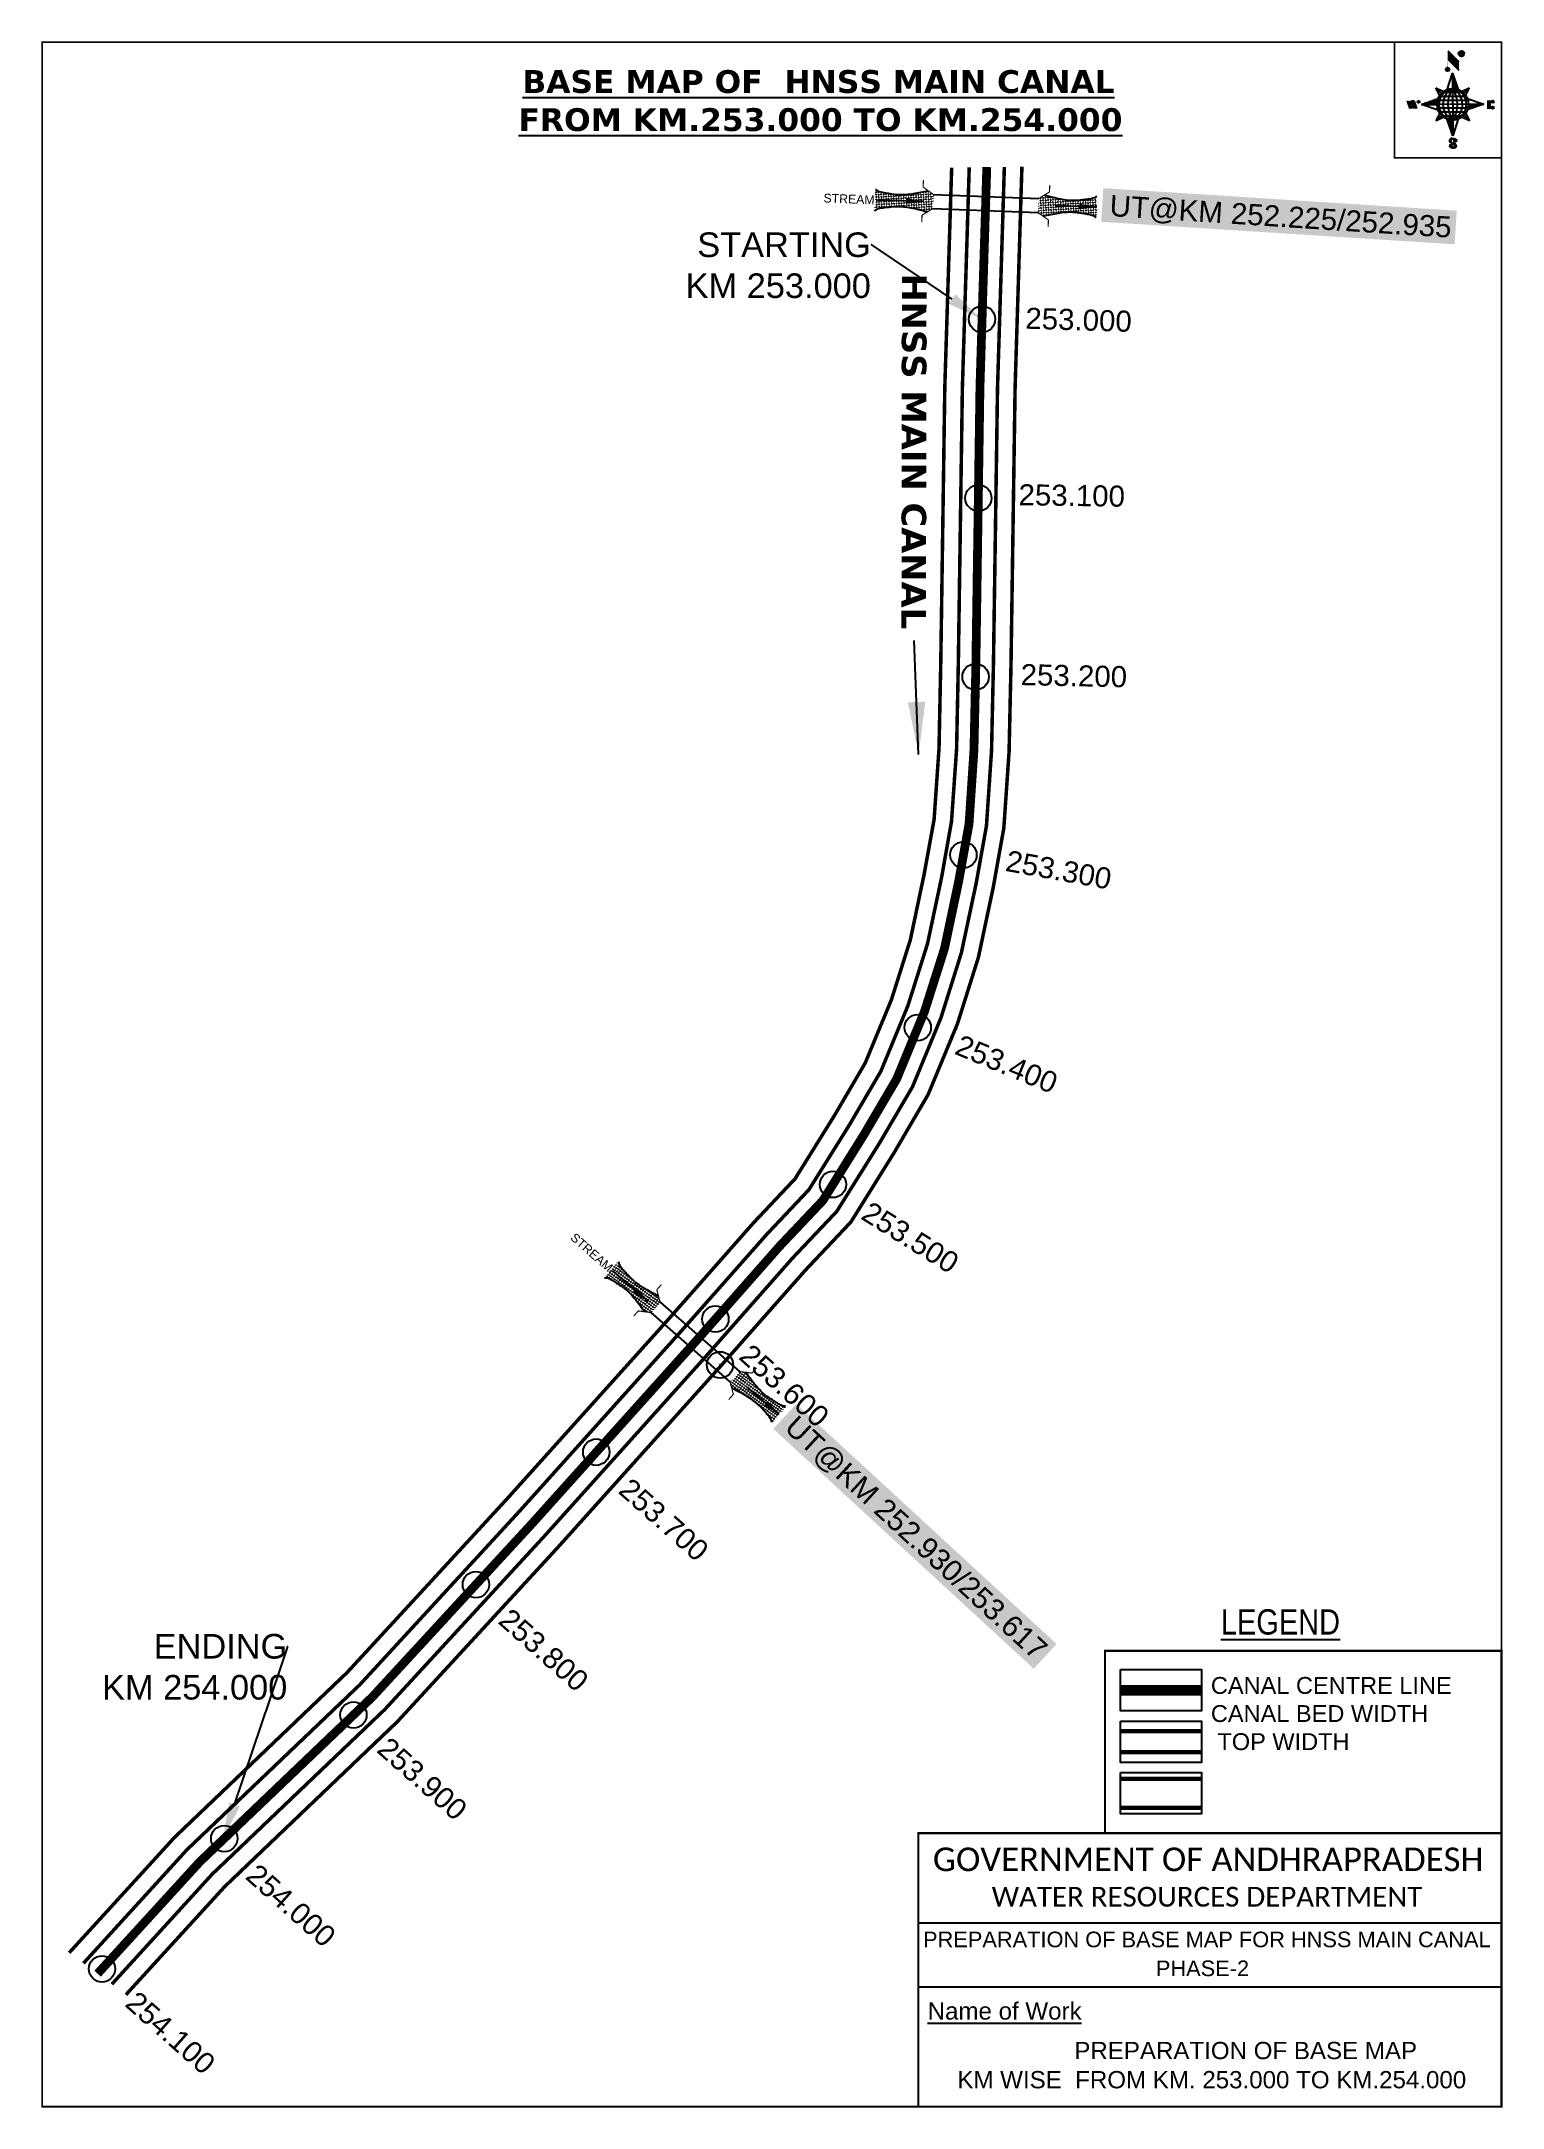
# Model space of a CAD drawing. Header units: inches. Extents: x 757375 to 758207, y 1612501 to 1613677.
import ezdxf
from ezdxf import colors
from ezdxf.entities.mleader import LeaderData, LeaderLine
from ezdxf.enums import TextEntityAlignment as Align
from ezdxf.math import Vec2, Vec3

# ---------------------------------------------------------------- set-up
doc = ezdxf.new("R2010")
doc.units = ezdxf.units.IN
doc.header["$LTSCALE"] = 15
doc.header["$MEASUREMENT"] = 0
doc.header["$PDMODE"] = 32
doc.header["$PDSIZE"] = 15
doc.linetypes.add('HIDDEN2', pattern=[0.1875, 0.125, -0.0625])
for name, color, linetype in [('AQUADUCT', 1, 'Continuous'), ('bord', 1, 'Continuous'), ('CANAL1', 7, 'Continuous'), ('CSMark', 72, 'Continuous'), ('DCBMS', 232, 'Continuous'), ('PAGE', 7, 'Continuous'), ('STRUCTURE', 5, 'Continuous'), ('TEXT', 6, 'Continuous')]:
    doc.layers.add(name, color=color, linetype=linetype)
doc.styles.add('ARIALN', font='ARIALN.TTF')
doc.styles.get("Standard").update_dxf_attribs({"font": 'arial.ttf'})
doc.dimstyles.get("Standard").update_dxf_attribs({"dimtxt": 20, "dimasz": 0.18, "dimexe": 0.18, "dimexo": 0.0625, "dimgap": 0.09, "dimtad": 0, "dimtih": 1, "dimtoh": 1, "dimdec": 4, "dimzin": 0, "dimdsep": 46, "dimtxsty": 'Standard', "dimcen": 0.09, "dimadec": 0, "dimazin": 0, "dimtfac": 1, "dimtdec": 4, "dimtofl": 0, "dimtmove": 0, "dimatfit": 3, "dimfxl": 1, "dimtolj": 1, "dimtzin": 0, "dimarcsym": 0})
pattern_1 = [(267.297113149, (-8720374.938, 50637915.138), (10.5367255337, -0.497431438), [])]
pattern_2 = [(357.297113149, (-8720374.938, 50637915.138), (0.497431438, 10.5367255337), [])]

# ---------------------------------------------------------------- blocks, each defined once
blk = doc.blocks.new('*X26')
at = {"color": 0, "linetype": 'Continuous'}
for p, q in [((6321.6, 240.5), (6322.3, 241.2)), ((6321.6, 240.3), (6322.3, 241)), ((6321.6, 240.1), (6322.3, 240.8)), ((6321.6, 239.9), (6322.4, 240.7)), ((6321.6, 239.8), (6322.4, 240.6)), ((6321.6, 239.6), (6322.5, 240.5)), ((6321.6, 239.4), (6322.5, 240.3)), ((6321.6, 239.2), (6322.6, 240.2)), ((6321.7, 239.1), (6322.6, 240.1)), ((6321.8, 240.8), (6322.4, 241.4)), ((6321.8, 239), (6322.7, 240)), ((6321.8, 239), (6322.8, 239.9)), ((6321.9, 238.9), (6322.9, 239.8)), ((6322, 238.8), (6323, 239.7)), ((6322.1, 241.3), (6322.4, 241.6)), ((6322.1, 238.7), (6323.1, 239.6)), ((6322.2, 238.6), (6323.1, 239.6)), ((6322.3, 238.5), (6323.2, 239.5)), ((6322.4, 238.5), (6323.3, 239.4)), ((6322.5, 238.4), (6323.4, 239.3)), ((6322.7, 238.4), (6323.6, 239.3)), ((6322.8, 238.3), (6323.7, 239.2)), ((6322.9, 238.3), (6323.8, 239.1)), ((6323.1, 238.2), (6323.9, 239.1)), ((6323.2, 238.2), (6324, 239)), ((6323.3, 238.2), (6324.2, 239)), ((6323.5, 238.1), (6324.3, 238.9)), ((6323.7, 238.1), (6324.4, 238.9)), ((6323.8, 238.1), (6324.6, 238.8)), ((6324.1, 238.2), (6324.7, 238.8)), ((6324.3, 238.3), (6324.9, 238.8)), ((6324.6, 238.3), (6325.1, 238.8)), ((6324.8, 238.4), (6325.2, 238.8)), ((6325.1, 238.5), (6325.4, 238.8)), ((6325.4, 238.6), (6325.6, 238.8))]:
    blk.add_line(p, q, dxfattribs=at)
blk = doc.blocks.new('*X25')
at = {"color": 0, "linetype": 'Continuous'}
for p, q in [((6324.4, 240.3), (6324.5, 240.4)), ((6324.6, 240.3), (6324.8, 240.5)), ((6324.7, 240.2), (6325, 240.5)), ((6324.8, 240.2), (6325.2, 240.6)), ((6325, 240.1), (6325.5, 240.6)), ((6325.1, 240.1), (6325.6, 240.6)), ((6325.2, 240), (6325.8, 240.6)), ((6325.3, 240), (6326, 240.6)), ((6325.4, 239.9), (6326.1, 240.6)), ((6325.5, 239.8), (6326.2, 240.5)), ((6325.6, 239.8), (6326.3, 240.5)), ((6325.7, 239.7), (6326.5, 240.4)), ((6325.9, 239.6), (6326.6, 240.3)), ((6326, 239.5), (6326.7, 240.3)), ((6326, 239.4), (6326.8, 240.2)), ((6326.1, 239.3), (6327, 240.2)), ((6326.2, 239.3), (6327.1, 240.1)), ((6326.3, 239.2), (6327.1, 240)), ((6326.4, 239.1), (6327.2, 239.9)), ((6326.5, 239), (6327.3, 239.8)), ((6326.5, 238.9), (6327.4, 239.7)), ((6326.6, 238.8), (6327.5, 239.6)), ((6326.7, 238.7), (6327.5, 239.5)), ((6326.8, 238.6), (6327.6, 239.4)), ((6326.8, 238.5), (6327.7, 239.3)), ((6326.8, 236.5), (6327.4, 237)), ((6326.9, 238.3), (6327.8, 239.2)), ((6326.9, 238.2), (6327.9, 239.1)), ((6326.9, 236.8), (6327.6, 237.4)), ((6327, 238.1), (6327.8, 239)), ((6327, 237.9), (6327.8, 238.8)), ((6327, 237.8), (6327.8, 238.6)), ((6327, 237.6), (6327.8, 238.4)), ((6327, 237.4), (6327.8, 238.2)), ((6327, 237.3), (6327.8, 238)), ((6327, 237.1), (6327.8, 237.9))]:
    blk.add_line(p, q, dxfattribs=at)
blk = doc.blocks.new('H')
at = {"layer": 'bord', "extrusion": (0.000427885, 0.004792, 0.999988)}
h = blk.add_hatch(dxfattribs=at)
h.set_pattern_fill('LINE', color=8, scale=84.387686, angle=-2.7029, style=0)
h.set_pattern_definition(pattern_2)
h.paths.add_polyline_path([(-492, 786, -0.090992), (-448, 775), (-486, 912)])
h = blk.add_hatch(dxfattribs=at)
h.set_pattern_fill('LINE', color=8, scale=84.387686, angle=-92.7029, style=0)
h.set_pattern_definition(pattern_1)
h.paths.add_polyline_path([(-625, 665, -0.090992), (-615, 710), (-751, 671)])
h = blk.add_hatch(dxfattribs=at)
h.set_pattern_fill('LINE', color=8, scale=84.387686, angle=-2.7029, style=0)
h.set_pattern_definition(pattern_2)
h.paths.add_polyline_path([(-504, 533, -0.090992), (-549, 543), (-510, 406)])
h = blk.add_hatch(dxfattribs=at)
h.set_pattern_fill('LINE', color=8, scale=84.387686, angle=-92.7029, style=0)
h.set_pattern_definition(pattern_1)
h.paths.add_polyline_path([(-246, 647), (-372, 653, -0.090992), (-382, 609)])
for p, q in [((-519, 1020, -1217), (-435, 927, -1216)), ((-516, 1087, -1217), (-432, 994, -1217)), ((-538, 774, -1216), (-487, 906, -1216)), ((-487, 906, -1216), (-493, 780, -1216)), ((-487, 906, -1216), (-448, 769, -1216)), ((-865, 701, -1215), (-847, 638, -1215)), ((-847, 700, -1215), (-829, 637, -1215)), ((-829, 699, -1215), (-811, 636, -1215)), ((-829, 699, -1215), (-811, 698, -1215)), ((-811, 698, -1215), (-794, 635, -1215)), ((-752, 665, -1215), (-615, 704, -1215)), ((-627, 794, -1216), (-567, 760, -1216)), ((-627, 794, -1216), (-584, 747, -1215)), ((-599, 731, -1215), (-627, 794, -1216)), ((-421, 753, -1216), (-359, 781, -1216)), ((-359, 781, -1216), (-405, 739, -1216)), ((-359, 781, -1216), (-392, 721, -1215)), ((-379, 693, -1215), (-246, 641, -1215)), ((-213, 669, -1215), (-217, 601, -1215)), ((-752, 665, -1215), (-625, 659, -1215)), ((-619, 614, -1215), (-752, 665, -1215)), ((-639, 526, -1214), (-606, 585, -1215)), ((-639, 526, -1214), (-593, 568, -1215)), ((-577, 553, -1215), (-639, 526, -1214)), ((-511, 400, -1214), (-549, 537, -1214)), ((-460, 533, -1215), (-511, 400, -1214)), ((-505, 527, -1214), (-511, 400, -1214)), ((-371, 513, -1214), (-431, 546, -1215)), ((-371, 513, -1214), (-414, 560, -1215)), ((-399, 576, -1215), (-371, 513, -1214)), ((-246, 641, -1215), (-383, 603, -1215)), ((-373, 647, -1215), (-246, 641, -1215)), ((-197, 600, -1215), (-194, 668, -1215))]:
    blk.add_line(p, q, dxfattribs=at)
at = {"layer": 'bord', "color": 8, "linetype": 'ByBlock', "extrusion": (0.000427885, 0.004792, 0.999988)}
for p, q in [((-375, 679, -1215), (-620, 691, -1215)), ((-386, 711, -1215), (-605, 722, -1215)), ((-411, 744, -1216), (-578, 752, -1216)), ((-493, 780, -1216), (-505, 527, -1214)), ((-373, 647, -1215), (-625, 659, -1215)), ((-378, 616, -1215), (-623, 628, -1215)), ((-392, 585, -1215), (-611, 595, -1215)), ((-420, 555, -1215), (-587, 562, -1215))]:
    blk.add_line(p, q, dxfattribs=at)
at = {"layer": 'bord', "extrusion": (0.000427885, 0.004792, 0.999988), "elevation": -1212}
for points, const_width in [([(-522, 960), (-516, 1093)], 1.61), ([(-434, 933), (-428, 1066)], 1.61), ([(-870, 707), (-846, 706)], 0.642), ([(-829, 643), (-821, 678)], 0.642), ([(-793, 641), (-782, 694)], 0.642), ([(-223, 676), (-174, 673)], 0.706), ([(-829, 643), (-855, 644)], 0.642), ([(-811, 642), (-784, 641)], 0.642), ([(-177, 605), (-226, 607)], 0.706), ([(-195, 645), (-185, 644)], 0.706)]:
    blk.add_lwpolyline(points, dxfattribs=dict(at, const_width=const_width))
for points, const_width in [([(-414, 1073, 1), (-398, 1058, 1)], 22.3), ([(-530, 950, 1), (-520, 939, 1)], 14.8), ([(-776, 697, 1), (-769, 690, 1)], 8.9), ([(-180, 618, 1), (-173, 611, 1)], 9.79), ([(-178, 667, 1), (-171, 660, 1)], 9.79), ([(-490, 362, 1), (-498, 369, 1)], 11.1), ([(-525, 322, 1), (-533, 329, 1)], 11.1)]:
    blk.add_lwpolyline(points, format="xyb", close=True, dxfattribs=dict(at, const_width=const_width))
for points in [[(-537, 317), (-531, 310), (-520, 307), (-505, 307), (-494, 310), (-486, 318), (-487, 326), (-491, 333), (-494, 336), (-503, 341), (-522, 347), (-530, 352), (-534, 355), (-537, 363), (-537, 373), (-530, 381), (-520, 384), (-504, 384), (-493, 380), (-487, 373)], [(-522, 348), (-526, 354), (-528, 361), (-528, 371), (-526, 375), (-521, 381), (-515, 384)], [(-505, 307), (-499, 312), (-497, 319), (-497, 327), (-501, 335), (-509, 343)]]:
    blk.add_lwpolyline(points, dxfattribs=at)
at = {"layer": 'bord', "extrusion": (0.000427885, 0.004792, 0.999988)}
for centre, radius in [((-406, 1065, -1212), 22.3), ((-525, 944, -1212), 14.8), ((-773, 694, -1212), 8.9), ((-498, 659, -1212), 127), ((-177, 615, -1212), 9.79), ((-174, 663, -1212), 9.79), ((-494, 365, -1212), 11.1), ((-529, 325, -1212), 11.1)]:
    blk.add_circle(centre, radius, dxfattribs=at)
at = {"layer": 'bord', "color": 8, "linetype": 'ByBlock', "extrusion": (0.000427885, 0.004792, 0.999988)}
for centre, radius, start, end in [((-482, 658, -1212), 128, 94.9254, 259.6691), ((-437, 656, -1212), 141, 113.2864, 241.308), ((-316, 651, -1212), 222, 142.5892, 212.0053), ((-560, 662, -1212), 141, 293.2864, 61.308), ((-681, 668, -1212), 222, 322.5892, 32.0053), ((-515, 660, -1212), 128, 274.9254, 79.6691)]:
    blk.add_arc(centre, radius, start, end, dxfattribs=at)
at = {"layer": 'bord', "extrusion": (0.000427885, 0.004792, 0.999988)}
for points in [[(-516, 1093, -1212), (-431, 1000, -1212), (-519, 1026, -1212), (-434, 933, -1212)], [(-864, 707, -1212), (-846, 706, -1212), (-846, 644, -1212), (-829, 643, -1212)], [(-829, 705, -1212), (-811, 704, -1212), (-811, 642, -1212), (-793, 641, -1212)], [(-193, 674, -1212), (-197, 606, -1212), (-213, 675, -1212), (-216, 607, -1212)]]:
    blk.add_solid(points, dxfattribs=at)
at = {"layer": 'bord', "extrusion": (0.000427885, 0.004792, 0.999988), "xscale": 7.977342409717546, "yscale": 7.977342408231451, "zscale": 7.977342408476333, "rotation": 138.0840426661453}
for name, p in [('*X25', (38301, -31929, -1212)), ('*X26', (38314, -31951, -1212))]:
    blk.add_blockref(name, p, dxfattribs=at)
blk = doc.blocks.new('UT')
at = {"layer": 'STRUCTURE'}
h = blk.add_hatch(dxfattribs=at)
h.set_pattern_fill('DASH', color=150, scale=8, angle=-39.6278, style=0)
h.set_pattern_definition([(320.372247933, (-4370.464, -6260.8811), (1.40800153113, 0.132407282), [1, -1])])
h.paths.add_polyline_path([(765163, 1700681.9), (765165.6, 1700680.6), (765167.2, 1700680.3), (765169.1, 1700680), (765172.4, 1700679.6), (765176.4, 1700679.3), (765179.5, 1700679.5), (765183.1, 1700679.9), (765187.7, 1700680.9), (765188.9, 1700681.2), (765193.1, 1700682.2), (765196.1, 1700680.2), (765196.1, 1700672.2), (765193.1, 1700670.2), (765190.5, 1700670.8), (765188.1, 1700671.3), (765185.5, 1700671.8), (765183.6, 1700672.1), (765181, 1700672.5), (765180.3, 1700672.5), (765178.5, 1700672.6), (765176.7, 1700672.6), (765174.6, 1700672.5), (765172.5, 1700672.3), (765170.4, 1700672), (765168.5, 1700671.7), (765166.1, 1700671.2), (765165, 1700670.8), (765163, 1700669.7)])
h.paths.add_polyline_path([(765259.1, 1700682.2), (765256.1, 1700680.2), (765256.1, 1700672.2), (765259.1, 1700670.2), (765261.9, 1700671), (765264.4, 1700671.6), (765266.4, 1700672), (765269.1, 1700672.5), (765272.7, 1700673), (765276.1, 1700673.1), (765278.6, 1700672.9), (765281.2, 1700672.7), (765283.9, 1700672.3), (765286.4, 1700671.9), (765288, 1700671.3), (765289.2, 1700670.6), (765289.1, 1700682.7), (765287.6, 1700681.8), (765285.7, 1700681.2), (765283, 1700680.7), (765281.2, 1700680.4), (765276.7, 1700679.9), (765272.7, 1700679.9), (765268.7, 1700680.3), (765264.8, 1700681), (765261.2, 1700681.7)])
at = {"layer": 'STRUCTURE', "color": 150, "const_width": 0.628}
for points in [[(765190.1, 1700688.2), (765190.1, 1700684.2), (765196.1, 1700680.2), (765256.1, 1700680.2), (765262.1, 1700684.2), (765262.1, 1700688.2)], [(765190.1, 1700664.2), (765190.1, 1700668.2), (765196.1, 1700672.2), (765256.1, 1700672.2), (765262.1, 1700668.2), (765262.1, 1700664.2)]]:
    blk.add_lwpolyline(points, dxfattribs=at)
at = {"layer": 'STRUCTURE', "color": 150}
for points in [[(765196.1, 1700680.2), (765256.1, 1700680.2)], [(765196.1, 1700672.2), (765256.1, 1700672.2)], [(765196.1, 1700672.2), (765256.1, 1700672.2)]]:
    blk.add_lwpolyline(points, dxfattribs=at)
at = {"layer": 'STRUCTURE', "color": 0}
blk.add_circle((765226.1, 1700676.2), 1.89, dxfattribs=at)
at = {"layer": 'STRUCTURE', "color": 150}
for points in [[(765163, 1700681.9), (765164.4, 1700681.1), (765167.9, 1700680.2), (765171.2, 1700679.8), (765176.1, 1700679.4), (765184.7, 1700680.3), (765193.1, 1700682.2)], [(765289.1, 1700682.7), (765287.8, 1700681.9), (765284.3, 1700680.9), (765280.9, 1700680.4), (765276.1, 1700679.8), (765267.4, 1700680.5), (765259.1, 1700682.2)], [(765163, 1700669.7), (765164.3, 1700670.6), (765167.8, 1700671.6), (765171.2, 1700672.1), (765176, 1700672.6), (765184.7, 1700672), (765193.1, 1700670.2)], [(765289.2, 1700670.6), (765287.8, 1700671.4), (765284.2, 1700672.3), (765280.9, 1700672.7), (765276.1, 1700673.1), (765267.4, 1700672.2), (765259.1, 1700670.2)]]:
    blk.add_spline(points, degree=3, dxfattribs=at)
at = {"layer": 'STRUCTURE', "color": 0}
blk.add_text('STREAM', height=5, dxfattribs=at).set_placement((765148.2, 1700675.8), align=Align.MIDDLE_CENTER)
for points in [[(765190.9, 1700676), (765164.2, 1700675.8)], [(765289.3, 1700676.7), (765265.4, 1700676.4)]]:
    blk.add_leader(points, dimstyle='Standard', override={"dimasz": 10, "dimgap": 0.09, "dimtad": 0}, dxfattribs=at)

msp = doc.modelspace()

# ---------------------------------------------------------------- linework, layer by layer
at = {"layer": 'CANAL1', "color": 200, "const_width": 2}
for points in [[(757892.9, 1613605.5), (757889, 1613480.6), (757886.7, 1613324.1), (757885.7, 1613275), (757882.9, 1613234.5), (757877.3, 1613203.7), (757869.4, 1613166.1), (757858.6, 1613131.9), (757843.6, 1613095.7), (757826, 1613065.7), (757803.7, 1613029.9), (757780.2, 1613005), (757731.5, 1612949.8), (757639.7, 1612847.7), (757548.7, 1612748.9), (757450.4, 1612655), (757390.4, 1612589.3)], [(757932.9, 1613606.2), (757929, 1613479.6), (757926.7, 1613323.4), (757925.6, 1613273.2), (757922.6, 1613229.6), (757916.6, 1613196), (757908.1, 1613155.9), (757896.2, 1613118.2), (757879.5, 1613077.9), (757860.2, 1613044.9), (757835.5, 1613005.3), (757809.7, 1612978), (757761.3, 1612923.2), (757669.3, 1612820.8), (757577.3, 1612720.9), (757479, 1612627), (757422.7, 1612565.4)]]:
    msp.add_lwpolyline(points, dxfattribs=at)
at = {"layer": 'CANAL1', "color": 5, "const_width": 2}
for points in [[(757902.9, 1613605.7), (757899, 1613480.3), (757896.7, 1613323.9), (757895.7, 1613274.5), (757892.8, 1613233.3), (757887.2, 1613201.7), (757879.1, 1613163.6), (757868, 1613128.5), (757852.6, 1613091.2), (757834.6, 1613060.5), (757811.6, 1613023.7), (757787.6, 1612998.3), (757738.9, 1612943.2), (757647.1, 1612841), (757555.9, 1612741.9), (757457.5, 1612648), (757398.5, 1612583.3)], [(757922.9, 1613606), (757919, 1613479.9), (757916.7, 1613323.5), (757915.6, 1613273.6), (757912.7, 1613230.8), (757906.8, 1613197.9), (757898.4, 1613158.5), (757886.8, 1613121.6), (757870.6, 1613082.3), (757851.7, 1613050.1), (757827.5, 1613011.4), (757802.3, 1612984.8), (757753.9, 1612929.9), (757661.9, 1612827.5), (757570.2, 1612727.9), (757471.8, 1612634), (757414.7, 1612571.4)]]:
    msp.add_lwpolyline(points, dxfattribs=at)
at = {"layer": 'CANAL1', "color": 1, "linetype": 'HIDDEN2', "ltscale": 8, "const_width": 5}
msp.add_lwpolyline([(757912.9, 1613605.9), (757910.2, 1613519.3), (757909, 1613480.1), (757906.7, 1613323.7), (757905.6, 1613274.1), (757902.8, 1613232), (757897, 1613199.8), (757888.8, 1613161), (757877.4, 1613125.1), (757861.6, 1613086.8), (757843.1, 1613055.3), (757819.6, 1613017.6), (757794.9, 1612991.5), (757766.7, 1612959.5), (757746.4, 1612936.5), (757654.5, 1612834.2), (757563, 1612734.9), (757464.7, 1612641), (757406.6, 1612577.4)], dxfattribs=at)
at = {"layer": 'CANAL1', "color": 1, "linetype": 'HIDDEN2', "ltscale": 100, "const_width": 6, "elevation": -0.4}
msp.add_lwpolyline([(758035.1, 1612738.7), (757989, 1612738.7)], dxfattribs=at)
at = {"layer": 'CANAL1', "color": 5, "const_width": 2.4, "elevation": -0.4}
for points in [[(758035.1, 1612715.5), (757989, 1612715.5)], [(758035.1, 1612703.5), (757989, 1612703.5)]]:
    msp.add_lwpolyline(points, dxfattribs=at)
at = {"layer": 'CANAL1', "color": 200, "const_width": 2.4, "elevation": -0.4}
for points in [[(758035.1, 1612688.3), (757989, 1612688.3)], [(758035.1, 1612671.8), (757989, 1612671.8)]]:
    msp.add_lwpolyline(points, dxfattribs=at)
at = {"layer": 'CSMark', "color": 3}
for p in [(757910.2, 1613519.3), (757908.1, 1613417.5), (757906.5, 1613315.7), (757899.6, 1613214.3), (757873.6, 1613116), (757825.3, 1613026.7), (757758.4, 1612950.1), (757690.5, 1612874.3), (757622, 1612798.9), (757552.3, 1612724.7), (757478.7, 1612654.3), (757409.1, 1612580.1)]:
    msp.add_point(p, dxfattribs=at)
at = {"layer": 'CSMark', "color": 2}
msp.add_point((757761, 1612924), dxfattribs=at)
at = {"layer": 'PAGE', "const_width": 1}
msp.add_lwpolyline([(758206, 1612501.7), (758206, 1613677), (757375, 1613677), (757375, 1612501.7), (758206, 1612501.7)], dxfattribs=at)
at = {"layer": 'PAGE'}
for points, const_width in [([(758206, 1613677), (758145, 1613677), (758145, 1613611.2), (758206, 1613611.2)], 1), ([(757980.2, 1612761.2), (758206, 1612761.2), (758206, 1612657.4), (757980.2, 1612657.4)], 1.2), ([(757873.9, 1612657.4), (758206, 1612657.4), (758206, 1612501.7), (757873.9, 1612501.7)], 1.2)]:
    msp.add_lwpolyline(points, close=True, dxfattribs=dict(at, const_width=const_width))
at = {"layer": 'PAGE', "elevation": -0.4}
for points in [[(757989, 1612750.5), (758035.1, 1612750.5), (758035.1, 1612727), (757989, 1612727)], [(757989, 1612721.2), (758035.1, 1612721.2), (758035.1, 1612697.7), (757989, 1612697.7)], [(757989, 1612692), (758035.1, 1612692), (758035.1, 1612668.4), (757989, 1612668.4)]]:
    msp.add_lwpolyline(points, close=True, dxfattribs=at)
at = {"layer": 'PAGE'}
for points in [[(757873.9, 1612606.4), (758206, 1612606.4)], [(757873.9, 1612570), (758206, 1612570)]]:
    msp.add_lwpolyline(points, dxfattribs=at)

# ---------------------------------------------------------------- block references
at = {"layer": 'AQUADUCT', "color": 1, "xscale": 0.0703495379661093, "yscale": 0.07034953800030053, "zscale": 0.07034953795990817, "rotation": 3.078330607406165}
msp.add_blockref('H', (758215.7, 1613597.6, 85.4), dxfattribs=at)
at = {"layer": 'STRUCTURE', "color": 0}
for p, rotation in [((-72522.7, -56219.7), 357.7832658665268), ((-938605.8, 838173.6), 318.7728292323554)]:
    msp.add_blockref('UT', p, dxfattribs=dict(at, rotation=rotation))

# ---------------------------------------------------------------- texts
at = {"layer": 'CSMark', "color": 1}
for s, rotation, p in [('253.000', 358.2218, (757934.9, 1613519.9)), ('253.100', 359.1527, (757931, 1613419.4)), ('253.200', 358.7859, (757932.2, 1613317)), ('253.300', 349.8108, (757924, 1613211.2)), ('253.400', 337.5704, (757896.2, 1613106.8)), ('253.500', 328.0315, (757843.7, 1613012.6)), ('253.600', 318.4021, (757775, 1612932.3)), ('253.700', 318.4021, (757706.4, 1612856)), ('253.800', 318.4021, (757638, 1612781.8)), ('253.900', 318.4021, (757568.9, 1612708.5)), ('254.000', 318.4021, (757494.1, 1612636.4)), ('254.100', 318.4021, (757425.5, 1612563.9))]:
    msp.add_text(s, height=12, rotation=rotation, dxfattribs=at).set_placement(p, align=Align.MIDDLE_LEFT)
at = {"layer": 'PAGE', "extrusion": (0.000201441, 0.004807, 0.999988), "style": 'ARIALN'}
msp.add_text('%%ULEGEND', height=14.4, rotation=359.9999, dxfattribs=at).set_placement((758080.1, 1612758.3, 7905), align=Align.MIDDLE)
at = {"layer": 'PAGE', "extrusion": (0.000201441, 0.004807, 0.999988)}
for s, height, p in [('PREPARATION OF BASE MAP FOR HNSS MAIN CANAL', 8.878, (757876.6, 1612573.1, 7904.1)), ('%%UName of Work', 9.822, (757879.2, 1612531.9, 7902.8))]:
    msp.add_text(s, height=height, rotation=359.9999, dxfattribs=at).set_placement(p)
for s, height, p in [('PHASE-2', 8.88, (758035.7, 1612561.1, 7904.1)), ('PREPARATION OF BASE MAP', 9.822, (758060.3, 1612514.3, 7902.9)), ('KM WISE  FROM KM. 253.000 TO KM.254.000', 9.822, (758041, 1612497.7, 7902.9))]:
    msp.add_text(s, height=height, rotation=359.9999, dxfattribs=at).set_placement(p, align=Align.MIDDLE_CENTER)
at = {"layer": 'PAGE', "extrusion": (0.000201441, 0.004807, 0.999988), "attachment_point": 1, "text_direction": (1, -1e-06, -0.000201)}
for s, insert, char_height, width in [('CANAL CENTRE LINE CANAL BED WIDTH {\\H2.3717x; }\\P TOP WIDTH{\\H1.9152x; }', (758040.5, 1612746.3, -0.4), 9.6, 168.926), ('\\pi3.5885;{\\fCalibri|b0|i0|c0|p34;\\H1.3333x;GOVERNMENT OF ANDHRAPRADESH\\P\\pi37.073;\\H0.83998x;WATER RESOURCES DEPARTMENT}', (757878.6, 1612649.2, -1.3), 10.059, 321.276)]:
    msp.add_mtext(s, dxfattribs=dict(at, insert=insert, char_height=char_height, width=width))
at = {"layer": 'STRUCTURE', "color": 5, "char_height": 12, "attachment_point": 1, "bg_fill": 1, "box_fill_scale": 1.3, "bg_fill_color": 7, "bg_fill_true_color": 16777215, "bg_fill_transparency": 4390977}
for s, insert, width, rotation in [('\\pi0.71894;UT@KM 252.225/252.935', (757982.6, 1613590.1), 194.469, 356.3555), ('\\pi0.71894;UT@KM 252.930/253.617', (757804.6, 1612896.6), 194.379, 317.3451)]:
    msp.add_mtext(s, dxfattribs=dict(at, insert=insert, width=width, rotation=rotation))
at = {"layer": 'TEXT', "color": 1, "insert": (757626.7, 1613661.1), "char_height": 13, "width": 379.826, "attachment_point": 1}
msp.add_mtext('\\pi21.755;{\\fVerdana|b1|i0|c0|p34;\\LBASE MAP OF  HNSS MAIN CANAL \\P\\pi19.564;FROM KM.253.000 TO KM.254.000}', dxfattribs=at)

# ---------------------------------------------------------------- leaders
at = {"layer": 'CANAL1'}
msp.add_leader([(757874.1, 1613271.4), (757871.6, 1613336.4)], dimstyle='Standard', override={"dimasz": 30, "dimgap": 0.09, "dimtad": 0}, dxfattribs=at)

# ---------------------------------------------------------------- next in the draw order: leaders
at = {"layer": 'DCBMS', "color": 5}
ml = msp.add_multileader_mtext('Standard', dxfattribs=at)
ml.set_content('STARTING  \\PKM 253.000', color=5)
ml.set_leader_properties()
ml.build(insert=Vec2(0, 0))
ml.multileader.update_dxf_attribs({"dogleg_length": 0.36, "arrow_head_size": 20})
ctx = ml.context
ctx.base_point, ctx.char_height, ctx.arrow_head_size, ctx.landing_gap_size, ctx.plane_origin = Vec3(757743.7, 1613561.6), 14, 20, 0.09, Vec3(757887.4, 1613659.2)
ctx.text_align_type = 2
notes = []
notes.append((ctx, [(0, (1, 1, 0), (757847.4, 1613561.6), (-1, 0), 0.36, [(0, [(757909.8, 1613519.5)], 0, [])])]))
ctx.mtext.insert, ctx.mtext.width, ctx.mtext.defined_height, ctx.mtext.alignment, ctx.mtext.flow_direction = Vec3(757846.9, 1613568.7), 241.35, 152.5, 3, 5
ctx.mtext.has_bg_fill, ctx.mtext.bg_color, ctx.mtext.bg_scale_factor, ctx.mtext.bg_transparency, ctx.mtext.use_window_bg_color = 1, -1027028792, 1.5, 0, 1
ml = msp.add_multileader_mtext('Standard', dxfattribs=at)
ml.set_content('ENDING \\PKM 254.000', color=5)
ml.set_leader_properties()
ml.build(insert=Vec2(0, 0))
ml.multileader.update_dxf_attribs({"dogleg_length": 0.36, "arrow_head_size": 20})
ctx = ml.context
ctx.base_point, ctx.char_height, ctx.arrow_head_size, ctx.landing_gap_size, ctx.plane_origin = Vec3(757411.4, 1612763.7), 14, 20, 0.09, Vec3(757555.1, 1612976.1)
ctx.text_align_type = 2
notes.append((ctx, [(0, (1, 1, 0), (757515, 1612763.7), (-1, 0), 0.36, [(0, [(757478.1, 1612654.8)], 0, [])])]))
ctx.mtext.insert, ctx.mtext.width, ctx.mtext.alignment, ctx.mtext.flow_direction = Vec3(757514.6, 1612770.8), 109.049, 3, 5
ctx.mtext.has_bg_fill, ctx.mtext.bg_color, ctx.mtext.bg_scale_factor, ctx.mtext.bg_transparency, ctx.mtext.use_window_bg_color = 1, -1027028792, 1.5, 0, 1
for ctx, leaders in notes:
    for number, flags, end, landing, length, lines in leaders:
        leader = LeaderData()
        leader.index, (leader.has_last_leader_line, leader.has_dogleg_vector, leader.attachment_direction) = number, flags
        leader.last_leader_point, leader.dogleg_vector, leader.dogleg_length = Vec3(end), Vec3(landing), length
        for number, points, colour, breaks in lines:
            line = LeaderLine()
            line.index, line.vertices, line.color, line.breaks = number, Vec3.list(points), colors.encode_raw_color(colour), breaks
            leader.lines.append(line)
        ctx.leaders.append(leader)

# ---------------------------------------------------------------- next in the draw order: texts
at = {"layer": 'CANAL1', "insert": (757878.6, 1613546.3), "char_height": 14, "width": 205.129, "attachment_point": 1, "rotation": 269.916}
msp.add_mtext('\\pi0.96322;{\\fVerdana|b1|i0|c0|p34;HNSS MAIN CANAL}', dxfattribs=at)

doc.saveas('drawing.dxf')
